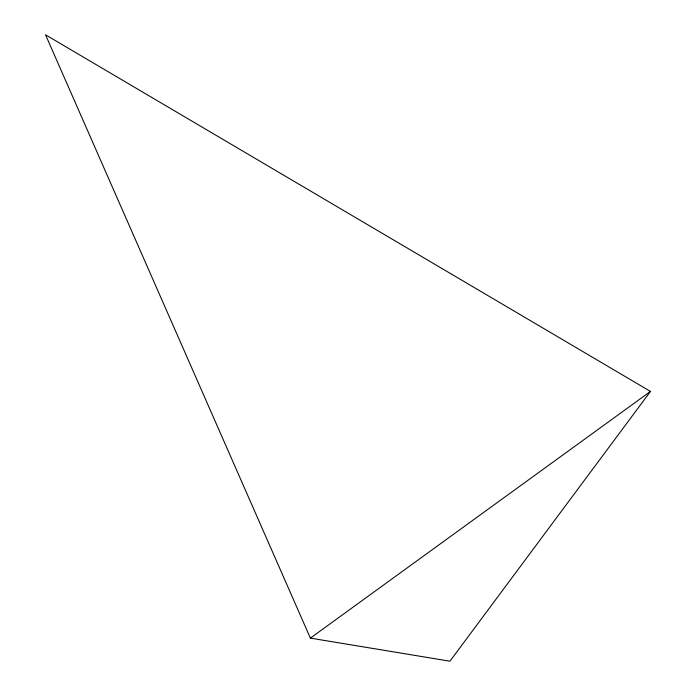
<?xml version="1.0" encoding="UTF-8"?>
<svg xmlns="http://www.w3.org/2000/svg" width="696" height="696" viewBox="0 0 696 696"><rect width="100%" height="100%" fill="white"/><g stroke="black" fill="none" stroke-linecap="round" stroke-linejoin="round"><path stroke-width="1.04" d="M650.473 391.43L449.938 661.2L310.373 638.119L45.527 34.8L650.473 391.43L310.373 638.119"/></g></svg>
